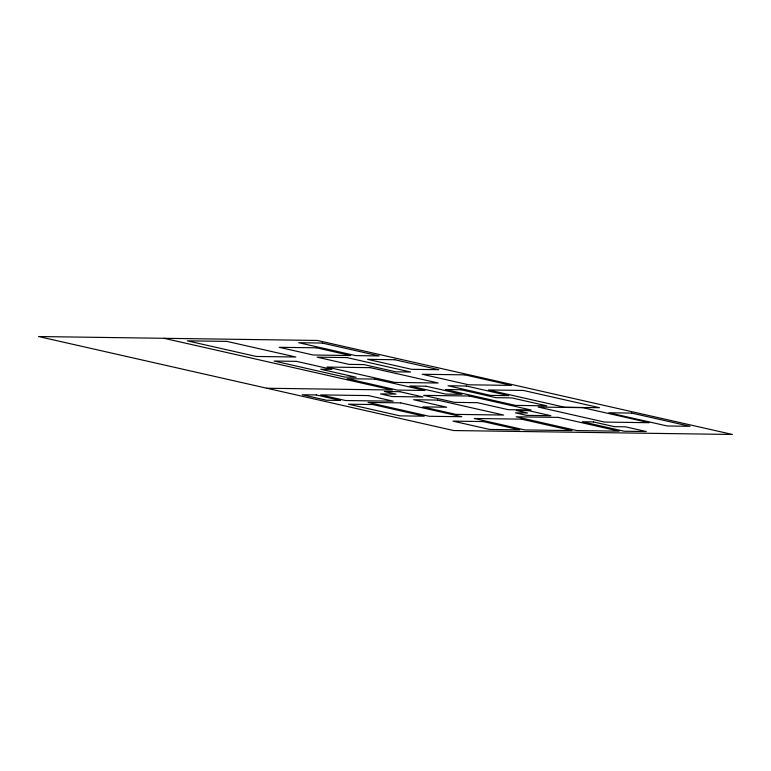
<?xml version="1.0" encoding="UTF-8"?>
<svg xmlns="http://www.w3.org/2000/svg" width="771" height="771" viewBox="0 0 771 771"><rect width="100%" height="100%" fill="white"/><g stroke="black" fill="none" stroke-linecap="round" stroke-linejoin="round"><path stroke-width="1.16" d="M266.843 388.247L392.314 390.001L164.021 338.296M317.363 340.454L38.55 336.532L453.637 430.546L732.45 434.468L317.363 340.454M226.896 341.399L187.324 340.84L256.251 356.453L295.813 357.002L226.896 341.399M322.239 343.047L298.743 342.719L355.624 355.604L379.12 355.932L322.239 343.047M316.573 347.817L279.189 347.297L313.248 355.007L350.622 355.537L316.573 347.817M346.892 357.58L317.112 357.166L348.974 364.375L363.873 364.587L395.735 371.805L410.625 372.017L346.892 357.58M394.819 359.729L367.613 359.344L411.608 369.309L438.815 369.695L394.819 359.729M296.488 361.358L274.119 361.04L344.955 377.086L356.144 377.241L320.726 369.222L331.906 369.376L296.488 361.358M370.388 367.661L327.029 367.054L394.819 382.406L438.188 383.014L370.388 367.661M464.894 374.86L422.209 374.263L468.729 384.796L511.424 385.394L464.894 374.86M374.773 379.091L347.085 378.696L397.316 390.078L425.004 390.463L374.773 379.091M466.233 386.001L448.047 385.751L490.558 395.378L508.744 395.639L466.233 386.001M426.074 386.213L409.864 385.992L445.667 394.097L461.877 394.328L426.074 386.213M523.316 390.444L488.332 389.953L564.555 407.213L599.539 407.705L523.316 390.444M461.077 389.75L445.397 389.528L515.481 405.401L546.832 405.845L511.79 397.903L496.119 397.691L461.077 389.75M399.754 391.687L384.305 391.475L395.947 394.116L380.498 393.894L392.14 396.535L423.048 396.969L399.754 391.687M469.327 396.015L423.674 395.369L454.543 402.366L477.365 402.684L508.234 409.671L531.065 409.999L469.327 396.015M368.432 395.581L320.765 394.906L345.553 400.525L393.22 401.19L368.432 395.581M316.235 394.945L302.251 394.752L326.557 400.255L340.551 400.448L316.235 394.945M437.543 400.072L413.622 399.735L446.679 407.223L422.759 406.886L455.815 414.374L503.656 415.049L437.543 400.072M400.66 402.876L368.027 402.414L429.187 416.273L461.819 416.725L400.66 402.876M372.682 404.534L348.502 404.197L400.004 415.858L424.185 416.195L372.682 404.534M582.77 407.666L538.158 407.04L604.57 422.084L649.182 422.71L582.77 407.666M528.443 410.625L516.3 410.451L527.528 412.996L515.375 412.822L526.603 415.367L550.889 415.704L528.443 410.625M631.651 413.083L608.868 412.764L667.223 425.987L690.006 426.305L631.651 413.083M558.339 417.39L516.107 416.803L576.901 430.575L619.142 431.162L558.339 417.39M521.456 419.145L474.271 418.489L524.839 429.939L572.024 430.603L521.456 419.145M593.468 421.93L582.365 421.776L624.144 431.24L646.349 431.548L625.454 426.816L614.352 426.662L593.468 421.93M483.157 421.564L452.982 421.139L489.662 429.447L519.837 429.871L483.157 421.564"/></g></svg>
